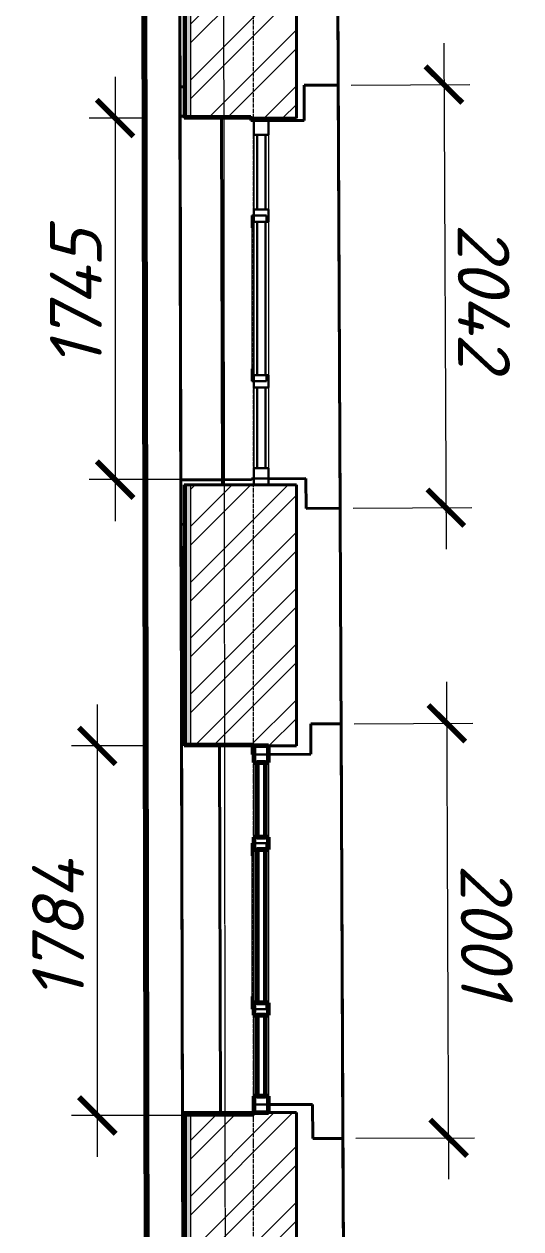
# Model space of a CAD drawing. Header units: millimetres. Extents: x 749182 to 2267578, y 70462 to 311449.
# Drawn here: x 1988223 to 1990621, y 100338 to 106154 of the extents above; entities that cross this region are included whole.
import ezdxf

# ---------------------------------------------------------------- set-up
doc = ezdxf.new("R2010")
doc.units = ezdxf.units.MM
for name, pattern in [('ADSK_Линия сетки', [25, 20, -2.5, 0, -2.5]), ('ADSK_Сверху', [4.5, 3, -1.5]), ('осеваяX2', [4, 2.5, -0.5, 0.5, -0.5])]:
    doc.linetypes.add(name, pattern=pattern)
doc.layers.get('Defpoints').update_dxf_attribs({"color": 255})
for name, color, linetype, lineweight in [('_ Окна', 7, 'Continuous', 30), ('Витраж', 7, 'Continuous', 9), ('Окна', 7, 'Continuous', 18), ('Оси', 165, 'осеваяX2', 13), ('Панели витража', 7, 'Continuous', 9), ('Перекрытие', 7, 'Continuous', 18), ('размеры', 7, 'Continuous', 9), ('Стены', 184, 'Continuous', 40), ('Стены внутренние', 7, 'Continuous', 18), ('Стены наружные', 7, 'Continuous', 18), ('Стены разрез', 7, 'Continuous', 35), ('Стены штриховка', 7, 'Continuous', 18), ('стояки', 7, 'Continuous', 9)]:
    doc.layers.add(name, color=color, linetype=linetype, lineweight=lineweight)
doc.layers.add('планы со стояками отопление_dwg', color=7, linetype='Continuous', lineweight=9, true_color=0x767676)
doc.styles.add('М2', font='isocpeui.ttf')
doc.dimstyles.new('SPDS 1_100', dxfattribs={"dimscale": 100, "dimtxt": 2.5, "dimasz": 1.77, "dimexe": 1.25, "dimexo": 0.625, "dimtad": 1, "dimdec": 0, "dimrnd": 0.001, "dimzin": 9, "dimtxsty": 'М2', "dimblk": 'ARCHTICK', "dimcen": 2.5, "dimdle": 2, "dimclrt": 256, "dimadec": 0, "dimazin": 2, "dimtfac": 0.75, "dimtdec": 0, "dimtmove": 1, "dimatfit": 3, "dimfxl": 0, "dimtolj": 1, "dimlwd": 9, "dimlwe": 9, "dimarcsym": 0})

# ---------------------------------------------------------------- blocks, each defined once
blk = doc.blocks.new('Прямоугольный импост - 70х20_60мм-1441795-01 План 1-го этажа маркировочный')
at = {"layer": 'Витраж', "color": 253, "linetype": 'ADSK_Сверху', "true_color": 0xaaaaaa}
for p, q in [((18660.8, 33151.2), (18590.8, 33151.2)), ((18590.8, 33071.2), (18590.8, 33151.2)), ((18660.8, 33071.2), (18660.8, 33151.2))]:
    blk.add_line(p, q, dxfattribs=at)
blk = doc.blocks.new('Прямоугольный импост - 70х20_60мм-1439130-01 План 1-го этажа маркировочный')
at = {"layer": 'Витраж', "color": 253, "linetype": 'ADSK_Сверху', "true_color": 0xaaaaaa}
for p, q in [((-80, 35), (0, 35)), ((0, 35), (0, -35)), ((0, -35), (-80, -35))]:
    blk.add_line(p, q, dxfattribs=at)
blk = doc.blocks.new('Прямоугольный импост - 70х20_60мм-1439131-01 План 1-го этажа маркировочный')
at = {"layer": 'Витраж', "color": 253, "linetype": 'ADSK_Сверху', "true_color": 0xaaaaaa}
for p, q in [((0, 35), (-80, 35)), ((0, -35), (0, 35)), ((-80, -35), (0, -35))]:
    blk.add_line(p, q, dxfattribs=at)
blk = doc.blocks.new('Витраж-тент со смещением вовне - 60мм 30 сдвиг-1467065-01 План 1-го этажа маркировочный')
at = {"layer": '_ Окна', "color": 253, "linetype": 'ADSK_Сверху', "true_color": 0xaaaaaa}
for p, q in [((-400, 25), (-400, -45)), ((-400, 25), (-370, 25)), ((-400, -45), (-400, 25)), ((400, 25), (370, 25)), ((400, -45), (400, 25)), ((400, -45), (400, 25)), ((-340, -45), (-400, -45)), ((-340, -35), (-340, -45)), ((340, -35), (340, -45)), ((340, -45), (400, -45))]:
    blk.add_line(p, q, dxfattribs=at)
at = {"layer": 'Окна', "color": 253, "linetype": 'ADSK_Сверху', "true_color": 0xaaaaaa}
blk.add_line((-340, -45), (340, -45), dxfattribs=at)
blk = doc.blocks.new('Прямоугольный импост - 70х20_60мм-1240131-01 План 1-го этажа маркировочный')
at = {"layer": 'Витраж', "color": 253, "linetype": 'ADSK_Сверху', "true_color": 0xaaaaaa}
for p, q in [((18590.8, 31381.2), (18590.8, 31461.2)), ((18660.8, 31381.2), (18660.8, 31461.2)), ((18590.8, 31381.2), (18660.8, 31381.2))]:
    blk.add_line(p, q, dxfattribs=at)
blk = doc.blocks.new('Прямоугольный импост - 70х60мм-1426887-01 План 1-го этажа маркировочный')
at = {"layer": 'Витраж', "color": 253, "linetype": 'ADSK_Сверху', "true_color": 0xaaaaaa}
for p, q in [((-6073.8, 27726.3), (-6143.8, 27726.3)), ((-6143.8, 27336.3), (-6143.8, 27726.3)), ((-6073.8, 27336.3), (-6073.8, 27726.3)), ((-6143.8, 27336.3), (-6073.8, 27336.3))]:
    blk.add_line(p, q, dxfattribs=at)
blk = doc.blocks.new('Прямоугольный импост - 70х60мм-1225009-01 План 1-го этажа маркировочный')
at = {"layer": 'Витраж', "color": 253, "linetype": 'ADSK_Сверху', "true_color": 0xaaaaaa}
for p, q in [((-5936, 11391.9), (-6006, 11391.9)), ((-6006, 11031.9), (-6006, 11391.9)), ((-5936, 11031.9), (-5936, 11391.9)), ((-6006, 11031.9), (-5936, 11031.9))]:
    blk.add_line(p, q, dxfattribs=at)
blk = doc.blocks.new('Прямоугольный импост - 70х60мм-1229542-01 План 1-го этажа маркировочный')
at = {"layer": 'Витраж', "color": 253, "linetype": 'ADSK_Сверху', "true_color": 0xaaaaaa}
for p, q in [((3808.5, 35377.6), (3738.5, 35377.6)), ((3738.5, 35377.6), (3738.5, 34637.6)), ((3808.5, 35377.6), (3808.5, 34637.6)), ((3738.5, 34637.6), (3808.5, 34637.6))]:
    blk.add_line(p, q, dxfattribs=at)
blk = doc.blocks.new('Прямоугольный импост - 70х60мм-1439128-01 План 1-го этажа маркировочный')
at = {"layer": 'Витраж', "color": 253, "linetype": 'ADSK_Сверху', "true_color": 0xaaaaaa}
for p, q in [((-30, 35), (30, 35)), ((30, -35), (-30, -35))]:
    blk.add_line(p, q, dxfattribs=at)
blk = doc.blocks.new('Существующие стены 1 эт - Существующие стены 1 эт-653793-01 План 1-го этажа маркировочный')
at = {"layer": 'Стены'}
for p, q in [((31502.4, 33829.4), (31559.9, 21112.7)), ((30754.6, 30234.6), (30752.3, 31221.6)), ((31518.6, 30242.4), (31354.2, 30241.6)), ((31354.2, 30241.6), (31355, 30072.4)), ((31518.6, 30242.4), (31527.9, 28200.4)), ((30759.6, 28122.5), (30754.6, 30234.6)), ((30759.6, 28122.5), (30754.6, 30234.6)), ((30754.6, 30234.6), (30759.6, 28122.5)), ((30754.6, 30234.6), (30775, 30234.6)), ((30775, 30234.6), (30754.6, 30234.6)), ((30775, 30092.6), (30755, 30092.5)), ((30759.1, 28337.5), (30755, 30092.5)), ((30955.9, 30082.9), (30960.1, 28312.9)), ((30960.1, 28312.9), (30955.9, 30082.9)), ((31096.1, 30071.2), (31096.1, 30082.9)), ((31112, 30071.3), (31096.1, 30071.2)), ((31355, 30072.4), (31182, 30071.6)), ((30759.1, 28337.5), (30960.2, 28338)), ((30960.2, 28338), (31100.2, 28338.3)), ((31100.2, 28338.3), (31100.2, 28342.5)), ((31100.2, 28342.5), (31112, 28342.5)), ((31182, 28342.9), (31362.8, 28343.7)), ((31362.8, 28343.7), (31363.5, 28199.6)), ((31363.5, 28199.6), (31527.9, 28200.4)), ((30775, 28122.6), (30759.6, 28122.5)), ((30759.6, 28122.5), (30775, 28122.6)), ((30761.5, 27308.6), (30759.6, 28122.5)), ((30766.6, 25126.5), (30761.5, 27308.6)), ((30766.6, 25126.5), (30761.5, 27308.6)), ((30761.5, 27308.6), (30766.6, 25126.5)), ((30761.5, 27308.6), (30775, 27308.6)), ((30775, 27308.6), (30761.5, 27308.6)), ((31532.6, 27159.6), (31386.4, 27159)), ((31386.4, 27159), (31387, 27012.4)), ((31532.6, 27159.6), (31541.6, 25158.8)), ((30766.3, 25268.5), (30762.1, 27062.6)), ((30775, 27062.6), (30762.1, 27062.6)), ((30946.1, 27052.9), (30950.2, 25282.9)), ((30950.2, 25282.9), (30946.1, 27052.9)), ((31103.3, 27011.1), (31103.2, 27052.9)), ((31112, 27011.2), (31103.3, 27011.1)), ((31387, 27012.4), (31182, 27011.5)), ((31107.5, 25282.9), (31107.7, 25321.3)), ((31107.7, 25321.3), (31112, 25321.4)), ((31182, 25321.7), (31394.7, 25322.6)), ((31394.7, 25322.6), (31395.4, 25158.1)), ((30766.3, 25268.5), (30775, 25268.5)), ((30775, 25126.6), (30766.6, 25126.5)), ((30766.6, 25126.5), (30775, 25126.6)), ((30768.8, 24198.6), (30766.6, 25126.5)), ((31395.4, 25158.1), (31541.6, 25158.8))]:
    blk.add_line(p, q, dxfattribs=at)
at = {"layer": 'Стены разрез'}
for p, q in [((30752, 31359.5), (30755, 30092.5)), ((31518.6, 30242.4), (31513.9, 31275.1)), ((31354.2, 30241.6), (31518.6, 30242.4)), ((31355, 30072.4), (31354.2, 30241.6)), ((30755, 30092.5), (30956.1, 30093)), ((30956.1, 30093), (31096.1, 30093.3)), ((31096.1, 30093.3), (31096.1, 30071.2)), ((31096.1, 30071.2), (31355, 30072.4)), ((30960.2, 28338), (30759.1, 28337.5)), ((30759.1, 28337.5), (30762.1, 27062.6)), ((31100.2, 28338.3), (30960.2, 28338)), ((31362.8, 28343.7), (31100.2, 28342.5)), ((31100.2, 28342.5), (31100.2, 28338.3)), ((31363.5, 28199.6), (31362.8, 28343.7)), ((31527.9, 28200.4), (31363.5, 28199.6)), ((31532.6, 27159.6), (31527.9, 28200.4)), ((31386.4, 27159), (31532.6, 27159.6)), ((31387, 27012.4), (31386.4, 27159)), ((30762.1, 27062.6), (30963.2, 27063)), ((30963.2, 27063), (31103.2, 27063.4)), ((31103.2, 27063.4), (31103.3, 27011.1)), ((31103.3, 27011.1), (31387, 27012.4)), ((31107.7, 25321.3), (31107.4, 25269.3)), ((31394.7, 25322.6), (31107.7, 25321.3)), ((31395.4, 25158.1), (31394.7, 25322.6)), ((30967.4, 25269), (30766.3, 25268.5)), ((30766.3, 25268.5), (30769.2, 24014.6)), ((31107.4, 25269.3), (30967.4, 25269)), ((31541.6, 25158.8), (31395.4, 25158.1)), ((31546.3, 24121.2), (31541.6, 25158.8))]:
    blk.add_line(p, q, dxfattribs=at)
blk = doc.blocks.new('Системная панель - _AR_Стекло_40мм_привязка по центру-V108-01 План 1-го этажа маркировочный')
at = {"layer": 'Панели витража', "lineweight": 30}
for p, q in [((180, 20), (-180, 20)), ((-180, 20), (-180, -20)), ((180, -20), (180, 20)), ((-180, -20), (180, -20))]:
    blk.add_line(p, q, dxfattribs=at)
blk = doc.blocks.new('Прямоугольный импост - 70х20_60мм-V109-01 План 1-го этажа маркировочный')
at = {"layer": 'Витраж', "lineweight": 30}
for p, q in [((-80, 35), (0, 35)), ((-80, -35), (-80, 35)), ((0, 35), (0, -35)), ((0, -35), (-80, -35))]:
    blk.add_line(p, q, dxfattribs=at)
blk = doc.blocks.new('Прямоугольный импост - 70х20_60мм-V110-01 План 1-го этажа маркировочный')
at = {"layer": 'Витраж', "lineweight": 30}
for p, q in [((0, 35), (-80, 35)), ((-80, 35), (-80, -35)), ((0, -35), (0, 35)), ((-80, -35), (0, -35))]:
    blk.add_line(p, q, dxfattribs=at)
blk = doc.blocks.new('Системная панель - _AR_Стекло_40мм_привязка по центру-V111-01 План 1-го этажа маркировочный')
at = {"layer": 'Панели витража', "lineweight": 30}
for p, q in [((195, 20), (-195, 20)), ((-195, 20), (-195, -20)), ((195, -20), (195, 20)), ((-195, -20), (195, -20))]:
    blk.add_line(p, q, dxfattribs=at)
blk = doc.blocks.new('Системная панель - _AR_Стекло_40мм_привязка по центру-V112-01 План 1-го этажа маркировочный')
at = {"layer": 'Панели витража', "lineweight": 30}
for p, q in [((370, 20), (-370, 20)), ((-370, 20), (-370, -20)), ((370, -20), (370, 20)), ((-370, -20), (370, -20))]:
    blk.add_line(p, q, dxfattribs=at)
blk = doc.blocks.new('Прямоугольный импост - 70х60мм-V62-01 План 1-го этажа маркировочный')
at = {"layer": 'Витраж'}
for p, q in [((3738.5, 35437.6), (3738.5, 35797.6)), ((3808.5, 35797.6), (3808.5, 35437.6))]:
    blk.add_line(p, q, dxfattribs=at)
blk = doc.blocks.new('Прямоугольный импост - 70х60мм-V44-01 План 1-го этажа маркировочный')
at = {"layer": 'Витраж'}
for p, q in [((-6143.8, 27336.3), (-6143.8, 27726.3)), ((-6073.8, 27726.3), (-6073.8, 27336.3))]:
    blk.add_line(p, q, dxfattribs=at)
blk = doc.blocks.new('Прямоугольный импост - 70х60мм-V113-01 План 1-го этажа маркировочный')
at = {"layer": 'Витраж', "lineweight": 30}
for p, q in [((-30, 35), (30, 35)), ((-30, -35), (-30, 35)), ((30, 35), (30, -35)), ((30, -35), (-30, -35))]:
    blk.add_line(p, q, dxfattribs=at)
blk = doc.blocks.new('Прямоугольный импост - 70х60мм-V63-01 План 1-го этажа маркировочный')
at = {"layer": 'Витраж'}
for p, q in [((3738.5, 34637.6), (3738.5, 35377.6)), ((3808.5, 35377.6), (3808.5, 34637.6))]:
    blk.add_line(p, q, dxfattribs=at)
blk = doc.blocks.new('Системная панель - _AR_Стекло_40мм_привязка по центру-V114-01 План 1-го этажа маркировочный')
at = {"layer": 'Панели витража', "color": 1, "lineweight": 60, "true_color": 0xff0000}
for p, q in [((180, 20), (-180, 20)), ((-180, 20), (-180, -20)), ((180, -20), (180, 20)), ((-180, -20), (180, -20))]:
    blk.add_line(p, q, dxfattribs=at)
blk = doc.blocks.new('Прямоугольный импост - 70х20_60мм-V115-01 План 1-го этажа маркировочный')
at = {"layer": 'Витраж', "color": 1, "lineweight": 60, "true_color": 0xff0000}
for p, q in [((-80, 35), (0, 35)), ((-80, -35), (-80, 35)), ((0, 35), (0, -35)), ((0, -35), (-80, -35))]:
    blk.add_line(p, q, dxfattribs=at)
blk = doc.blocks.new('Прямоугольный импост - 70х20_60мм-V116-01 План 1-го этажа маркировочный')
at = {"layer": 'Витраж', "color": 1, "lineweight": 60, "true_color": 0xff0000}
for p, q in [((0, 35), (-80, 35)), ((-80, 35), (-80, -35)), ((0, -35), (0, 35)), ((-80, -35), (0, -35))]:
    blk.add_line(p, q, dxfattribs=at)
blk = doc.blocks.new('Системная панель - _AR_Стекло_40мм_привязка по центру-V117-01 План 1-го этажа маркировочный')
at = {"layer": 'Панели витража', "color": 1, "lineweight": 60, "true_color": 0xff0000}
for p, q in [((195, 20), (-195, 20)), ((-195, 20), (-195, -20)), ((195, -20), (195, 20)), ((-195, -20), (195, -20))]:
    blk.add_line(p, q, dxfattribs=at)
blk = doc.blocks.new('Системная панель - _AR_Стекло_40мм_привязка по центру-V118-01 План 1-го этажа маркировочный')
at = {"layer": 'Панели витража', "color": 1, "lineweight": 60, "true_color": 0xff0000}
for p, q in [((370, 20), (-370, 20)), ((-370, 20), (-370, -20)), ((370, -20), (370, 20)), ((-370, -20), (370, -20))]:
    blk.add_line(p, q, dxfattribs=at)
blk = doc.blocks.new('Прямоугольный импост - 70х60мм-V40-01 План 1-го этажа маркировочный')
at = {"layer": 'Витраж'}
for p, q in [((-6006, 9731.9), (-6006, 10091.9)), ((-5936, 10091.9), (-5936, 9731.9))]:
    blk.add_line(p, q, dxfattribs=at)
blk = doc.blocks.new('Прямоугольный импост - 70х60мм-V119-01 План 1-го этажа маркировочный')
at = {"layer": 'Витраж', "color": 1, "lineweight": 60, "true_color": 0xff0000}
for p, q in [((-30, 35), (30, 35)), ((-30, -35), (-30, 35)), ((30, 35), (30, -35)), ((30, -35), (-30, -35))]:
    blk.add_line(p, q, dxfattribs=at)
blk = doc.blocks.new('планы со стояками отопление_dwg-1484427-01 План 1-го этажа маркировочный')
at = {"layer": 'стояки', "lineweight": 80}
blk.add_line((202957, 198942.1), (202995.3, 176908.9), dxfattribs=at)
blk = doc.blocks.new('_ArchTick')
at = {"color": 0, "linetype": 'ByBlock', "const_width": 0.15}
blk.add_lwpolyline([(-0.5, -0.5), (0.5, 0.5)], dxfattribs=at)
blk = doc.blocks.new('*D2836')
at = {"layer": 'Defpoints', "color": 0, "lineweight": 20, "transparency": 16777216}
for p in [(1988867.2, 102669.5), (1988575.8, 100885.9), (1989327.6, 100885.9)]:
    blk.add_point(p, dxfattribs=at)
at = {"layer": 'размеры', "color": 0, "lineweight": 9, "transparency": 16777216}
for p, q in [((1988575.8, 102869.5), (1988575.8, 100685.9)), ((1988804.7, 102669.5), (1988450.8, 102669.5)), ((1989265.1, 100885.9), (1988450.8, 100885.9))]:
    blk.add_line(p, q, dxfattribs=at)
at = {"layer": 'размеры', "color": 0, "lineweight": 9, "transparency": 16777216, "xscale": 177, "yscale": 177, "zscale": 177}
for p, rotation in [((1988575.8, 102669.5), 90), ((1988575.8, 100885.9), 270)]:
    blk.add_blockref('_ArchTick', p, dxfattribs=dict(at, rotation=rotation))
at = {"layer": 'размеры', "lineweight": 20, "transparency": 16777216, "insert": (1988386.7, 101777.7), "char_height": 250, "width": 580.928, "attachment_point": 5, "rotation": 90, "style": 'М2'}
blk.add_mtext('\\A1;1784', dxfattribs=at)
blk = doc.blocks.new('*D2837')
at = {"layer": 'Defpoints', "color": 0, "lineweight": 20, "transparency": 16777216}
for p in [(1989752.8, 102776.2), (1990263.3, 102778.6), (1989761.9, 100775.4)]:
    blk.add_point(p, dxfattribs=at)
at = {"layer": 'размеры', "color": 0, "lineweight": 9, "transparency": 16777216}
for p, q in [((1990273.2, 100577.7), (1990262.4, 102978.6)), ((1989815.3, 102776.5), (1990388.3, 102779.1)), ((1989824.4, 100775.7), (1990397.3, 100778.3))]:
    blk.add_line(p, q, dxfattribs=at)
at = {"layer": 'размеры', "color": 0, "lineweight": 9, "transparency": 16777216, "xscale": 177, "yscale": 177, "zscale": 177}
for p, rotation in [((1990263.3, 102778.6), 90.25937611902982), ((1990272.3, 100777.7), 270.2593761190299)]:
    blk.add_blockref('_ArchTick', p, dxfattribs=dict(at, rotation=rotation))
at = {"layer": 'размеры', "lineweight": 20, "transparency": 16777216, "insert": (1990455.3, 101779), "char_height": 250, "width": 560.473, "attachment_point": 5, "rotation": 270.25938, "style": 'М2'}
blk.add_mtext('\\A1;2001', dxfattribs=at)
blk = doc.blocks.new('*D2839')
at = {"layer": 'Defpoints', "color": 0, "lineweight": 20, "transparency": 16777216}
for p in [(1988867.2, 105699.5), (1988661.8, 103954.9), (1989320.4, 103954.9)]:
    blk.add_point(p, dxfattribs=at)
at = {"layer": 'размеры', "color": 0, "lineweight": 9, "transparency": 16777216}
for p, q in [((1988661.8, 105899.5), (1988661.8, 103754.9)), ((1988804.7, 105699.5), (1988536.8, 105699.5)), ((1989257.9, 103954.9), (1988536.8, 103954.9))]:
    blk.add_line(p, q, dxfattribs=at)
at = {"layer": 'размеры', "color": 0, "lineweight": 9, "transparency": 16777216, "xscale": 177, "yscale": 177, "zscale": 177}
for p, rotation in [((1988661.8, 105699.5), 90), ((1988661.8, 103954.9), 270)]:
    blk.add_blockref('_ArchTick', p, dxfattribs=dict(at, rotation=rotation))
at = {"layer": 'размеры', "lineweight": 20, "transparency": 16777216, "insert": (1988472.6, 104827.2), "char_height": 250, "width": 580.928, "attachment_point": 5, "rotation": 90, "style": 'М2'}
blk.add_mtext('\\A1;1745', dxfattribs=at)
blk = doc.blocks.new('*D2840')
at = {"layer": 'Defpoints', "color": 0, "lineweight": 20, "transparency": 16777216}
for p in [(1989738.8, 105859), (1989748.1, 103817), (1990258.6, 103819.3)]:
    blk.add_point(p, dxfattribs=at)
at = {"layer": 'размеры', "color": 0, "lineweight": 9, "transparency": 16777216}
for p, q in [((1990248.4, 106061.3), (1990259.5, 103619.3)), ((1989801.3, 105859.3), (1990374.3, 105861.9)), ((1989810.6, 103817.3), (1990383.6, 103819.9))]:
    blk.add_line(p, q, dxfattribs=at)
at = {"layer": 'размеры', "color": 0, "lineweight": 9, "transparency": 16777216, "xscale": 177, "yscale": 177, "zscale": 177}
for p, rotation in [((1990249.3, 105861.3), 90.25937611902982), ((1990258.6, 103819.3), 270.2593761190299)]:
    blk.add_blockref('_ArchTick', p, dxfattribs=dict(at, rotation=rotation))
at = {"layer": 'размеры', "lineweight": 20, "transparency": 16777216, "insert": (1990441.4, 104841.1), "char_height": 250, "width": 625.93, "attachment_point": 5, "rotation": 270.25938, "style": 'М2'}
blk.add_mtext('\\A1;2042', dxfattribs=at)

msp = doc.modelspace()

# ---------------------------------------------------------------- hatches: boundary and pattern name
at = {"layer": 'Стены внутренние', "lineweight": 9}
h = msp.add_hatch(dxfattribs=at)
h.set_pattern_fill('FP_2', color=256, style=0, pattern_type=2)
h.set_pattern_definition([(0, (1958220.23, 75616.62), (406.4, 101.6), [33.528, -271.272, 33.528, -271.272, -1625.6]), (0, (1958220.23, 75616.62), (406.4, 101.6), [-609.6, 33.528, -576.072, 33.528, -271.272, -711.2]), (0, (1958220.23, 75616.62), (406.4, 101.6), [-1524, 33.528, -169.672, 33.528, -474.472]), (120, (1958372.63, 75667.42), (-291.18818, 301.15272), [33.528, -271.272, 33.528, -271.272, -1625.6]), (120, (1958372.63, 75667.42), (-291.18818, 301.15272), [-609.6, 33.528, -576.072, 33.528, -271.272, -711.2]), (120, (1958372.63, 75667.42), (-291.18818, 301.15272), [-1524, 33.528, -169.672, 33.528, -474.472]), (240, (1958423.43, 75870.62), (-115.21182, -402.75272), [33.528, -271.272, 33.528, -271.272, -1625.6]), (240, (1958423.43, 75870.62), (-115.21182, -402.75272), [-609.6, 33.528, -576.072, 33.528, -271.272, -711.2]), (240, (1958423.43, 75870.62), (-115.21182, -402.75272), [-1524, 33.528, -169.672, 33.528, -474.472])])
h.paths.add_polyline_path([(1989007.2418, 96290.192), (1989027.2418, 96290.263), (1989027.2418, 97881.5391), (1989007.2418, 97881.5391), (1989007.2418, 96290.2277)])
h.paths.add_polyline_path([(1989007.2418, 99651.5391), (1989027.2418, 99651.5391), (1989027.2418, 100899.5153), (1989007.2418, 100899.5153), (1989007.2418, 99743.7732)])
h.paths.add_polyline_path([(1989007.2418, 102669.5153), (1989027.2418, 102669.5153), (1989027.2418, 103929.4915), (1989007.2418, 103929.4915), (1989007.2418, 102675.4269)])
h.paths.add_polyline_path([(1989007.2418, 105699.4915), (1989027.2418, 105699.4915), (1989027.2418, 106949.4591), (1989007.2418, 106949.4591), (1989007.2418, 105709.1643)])
h.paths.add_polyline_path([(1989027.2418, 108719.4591), (1989027.2418, 110021.7467), (1989007.2418, 110021.7467), (1989007.2418, 108719.4591)])
h.paths.add_polyline_path([(1989027.2418, 111791.7467), (1989027.2418, 113042.7448), (1989007.2418, 113042.7448), (1989007.2418, 111791.7467)])
h.paths.add_polyline_path([(1989007.2418, 114812.7448), (1989027.2418, 114812.7448), (1989027.2418, 116071.7466), (1989007.2418, 116071.7466), (1989007.2418, 114819.5922)])
h.paths.add_polyline_path([(1989007.2418, 117841.7466), (1989027.2418, 117841.7466), (1989027.2418, 118611.7457), (1989007.2418, 118611.7457), (1989007.2418, 117848.2593)])
at = {"layer": 'Стены наружные', "lineweight": 9}
h = msp.add_hatch(dxfattribs=at)
h.set_pattern_fill('FP_3', color=256, angle=45, style=0, pattern_type=2)
h.set_pattern_definition([(45, (1958220.23, 75616.62), (-134.70384, 134.70384), []), (45, (1958310.03, 75616.62), (-134.70384, 134.70384), [])])
h.paths.add_polyline_path([(1989365.0544, 96550.6773), (1989537.2418, 96550.6773), (1989537.2418, 97881.5391), (1989027.2418, 97881.5391), (1989027.2418, 96550.6773), (1989154.8043, 96550.6773)])
h.paths.add_polyline_path([(1989027.2418, 99651.5391), (1989537.2418, 99651.5391), (1989537.2418, 100899.5153), (1989027.2418, 100899.5153), (1989027.2418, 100326.3599)])
h.paths.add_polyline_path([(1989027.2418, 102669.5153), (1989537.2418, 102669.5153), (1989537.2418, 103929.4915), (1989027.2418, 103929.4915), (1989027.2418, 102716.6657)])
h.paths.add_polyline_path([(1989365.0544, 105699.4915), (1989537.2418, 105699.4915), (1989537.2418, 106949.4591), (1989027.2418, 106949.4591), (1989027.2418, 105699.4915)])
h.paths.add_polyline_path([(1989151.53, 108719.4591), (1989537.2418, 108719.4591), (1989537.2418, 110021.7467), (1989027.2418, 110021.7467), (1989027.2418, 108719.4591)])
h.paths.add_polyline_path([(1989027.2418, 111791.7467), (1989537.2418, 111791.7467), (1989537.2418, 113042.7448), (1989027.2418, 113042.7448), (1989027.2418, 112277.8893)])
h.paths.add_polyline_path([(1989537.2418, 114812.7448), (1989537.2418, 116071.7466), (1989027.2418, 116071.7466), (1989027.2418, 114812.7448)])
h.paths.add_polyline_path([(1989027.2418, 117841.7466), (1989537.2418, 117841.7466), (1989537.2418, 119141.7457), (1989027.2418, 119141.7457), (1989027.2418, 117852.2209)])

# ---------------------------------------------------------------- linework, layer by layer
at = {"layer": 'Оси', "linetype": 'ADSK_Линия сетки'}
msp.add_line((1989330.1361, 71313.2448), (1989330.1361, 120151.4054), dxfattribs=at)
at = {"layer": 'Перекрытие', "linetype": 'ADSK_Сверху'}
msp.add_line((1989170.666, 118802.058), (1989200.3258, 93709.4574), dxfattribs=at)
at = {"layer": 'Стены внутренние', "lineweight": 40}
for p, q in [((1988995.2418, 106949.4591), (1988995.2418, 105699.4915)), ((1988995.2418, 105699.4915), (1989027.2418, 105699.4915)), ((1988995.2418, 103929.4915), (1988995.2418, 102669.5153)), ((1989027.2418, 103929.4915), (1988995.2418, 103929.4915)), ((1988995.2418, 102669.5153), (1989027.2418, 102669.5153)), ((1988995.2418, 100899.5153), (1988995.2418, 99651.5391)), ((1989027.2418, 100899.5153), (1988995.2418, 100899.5153))]:
    msp.add_line(p, q, dxfattribs=at)
at = {"layer": 'Стены наружные', "lineweight": 40}
for p, q in [((1989537.2418, 105699.4915), (1989537.2418, 106949.4591)), ((1989027.2418, 105699.4915), (1989537.2418, 105699.4915)), ((1989537.2418, 103929.4915), (1989027.2418, 103929.4915)), ((1989537.2418, 102669.5153), (1989537.2418, 103929.4915)), ((1989027.2418, 102669.5153), (1989537.2418, 102669.5153)), ((1989537.2418, 100899.5153), (1989027.2418, 100899.5153)), ((1989537.2418, 99651.5391), (1989537.2418, 100899.5153))]:
    msp.add_line(p, q, dxfattribs=at)
at = {"layer": 'Стены штриховка'}
for p, q in [((1988997.2418, 105699.4915), (1988997.2418, 106949.4591)), ((1989007.2418, 105699.4915), (1989007.2418, 106949.4591)), ((1989027.2418, 105699.4915), (1989027.2418, 106949.4591)), ((1988997.2418, 102669.5153), (1988997.2418, 103929.4915)), ((1989007.2418, 102669.5153), (1989007.2418, 103929.4915)), ((1989027.2418, 102669.5153), (1989027.2418, 103929.4915)), ((1988997.2418, 99651.5391), (1988997.2418, 100899.5153)), ((1989007.2418, 99651.5391), (1989007.2418, 100899.5153)), ((1989027.2418, 99651.5391), (1989027.2418, 100899.5153))]:
    msp.add_line(p, q, dxfattribs=at)

# ---------------------------------------------------------------- block references
at = {"layer": '_ Окна', "color": 253, "linetype": 'ADSK_Сверху', "true_color": 0xaaaaaa, "rotation": 270.0000000000002}
for p in [(1989367.2418, 104829.4915), (1989367.2418, 101799.5153)]:
    msp.add_blockref('Витраж-тент со смещением вовне - 60мм 30 сдвиг-1467065-01 План 1-го этажа маркировочный', p, dxfattribs=at)
at = {"layer": 'Витраж', "color": 253, "linetype": 'ADSK_Сверху', "true_color": 0xaaaaaa}
for name, p, rotation in [('Прямоугольный импост - 70х20_60мм-1439131-01 План 1-го этажа маркировочный', (1989367.2418, 105699.4915), 90.00000000000026), ('Прямоугольный импост - 70х20_60мм-1240131-01 План 1-го этажа маркировочный', (2007993.0772, 137080.678), 180), ('Прямоугольный импост - 70х60мм-1225009-01 План 1-го этажа маркировочный', (1983396.1997, 116651.4167), 180), ('Прямоугольный импост - 70х60мм-1426887-01 План 1-го этажа маркировочный', (1983258.4906, 131735.8387), 180), ('Прямоугольный импост - 70х20_60мм-1441795-01 План 1-го этажа маркировочный', (2007993.0772, 137080.678), 180), ('Прямоугольный импост - 70х20_60мм-1439131-01 План 1-го этажа маркировочный', (1989367.2418, 102669.5153), 90.00000000000026), ('Прямоугольный импост - 70х20_60мм-1240131-01 План 1-го этажа маркировочный', (2007993.0772, 134050.7018), 180), ('Прямоугольный импост - 70х60мм-1225009-01 План 1-го этажа маркировочный', (1983396.1997, 113621.4404), 180), ('Прямоугольный импост - 70х60мм-1426887-01 План 1-го этажа маркировочный', (1983258.4906, 128705.8624), 180), ('Прямоугольный импост - 70х20_60мм-1441795-01 План 1-го этажа маркировочный', (2007993.0772, 134050.7018), 180)]:
    msp.add_blockref(name, p, dxfattribs=dict(at, rotation=rotation))
at = {"layer": 'Витраж'}
for name, p, rotation in [('Прямоугольный импост - 70х20_60мм-V110-01 План 1-го этажа маркировочный', (1989367.2418, 105699.4915), 90.00000000000026), ('Прямоугольный импост - 70х60мм-V44-01 План 1-го этажа маркировочный', (1983258.4906, 131735.8387), 180), ('Прямоугольный импост - 70х20_60мм-V116-01 План 1-го этажа маркировочный', (1989367.2418, 102669.5153), 90.00000000000026), ('Прямоугольный импост - 70х60мм-V40-01 План 1-го этажа маркировочный', (1983396.1997, 112321.4404), 180), ('Прямоугольный импост - 70х60мм-V44-01 План 1-го этажа маркировочный', (1983258.4906, 128705.8624), 180)]:
    msp.add_blockref(name, p, dxfattribs=dict(at, rotation=rotation))
for name, p in [('Прямоугольный импост - 70х60мм-V62-01 План 1-го этажа маркировочный', (1985593.7428, 69821.849)), ('Прямоугольный импост - 70х60мм-V63-01 План 1-го этажа маркировочный', (1985593.7428, 69821.849)), ('Прямоугольный импост - 70х60мм-V63-01 План 1-го этажа маркировочный', (1985593.7428, 66791.8727))]:
    msp.add_blockref(name, p, dxfattribs=at)
at = {"layer": 'Витраж', "color": 253, "linetype": 'ADSK_Сверху', "true_color": 0xaaaaaa, "extrusion": (0, 0, -1), "rotation": 269.9999999999997}
for name, p in [('Прямоугольный импост - 70х60мм-1439128-01 План 1-го этажа маркировочный', (-1989367.2418, 105229.4915)), ('Прямоугольный импост - 70х60мм-1439128-01 План 1-го этажа маркировочный', (-1989367.2418, 104429.4915)), ('Прямоугольный импост - 70х20_60мм-1439130-01 План 1-го этажа маркировочный', (-1989367.2418, 103929.4915)), ('Прямоугольный импост - 70х60мм-1439128-01 План 1-го этажа маркировочный', (-1989367.2418, 102199.5153)), ('Прямоугольный импост - 70х60мм-1439128-01 План 1-го этажа маркировочный', (-1989367.2418, 101399.5153)), ('Прямоугольный импост - 70х20_60мм-1439130-01 План 1-го этажа маркировочный', (-1989367.2418, 100899.5153))]:
    msp.add_blockref(name, p, dxfattribs=at)
at = {"layer": 'Витраж', "extrusion": (0, 0, -1), "rotation": 269.9999999999997}
for name, p in [('Прямоугольный импост - 70х60мм-V113-01 План 1-го этажа маркировочный', (-1989367.2418, 105229.4915)), ('Прямоугольный импост - 70х60мм-V113-01 План 1-го этажа маркировочный', (-1989367.2418, 104429.4915)), ('Прямоугольный импост - 70х20_60мм-V109-01 План 1-го этажа маркировочный', (-1989367.2418, 103929.4915)), ('Прямоугольный импост - 70х60мм-V119-01 План 1-го этажа маркировочный', (-1989367.2418, 102199.5153)), ('Прямоугольный импост - 70х60мм-V119-01 План 1-го этажа маркировочный', (-1989367.2418, 101399.5153)), ('Прямоугольный импост - 70х20_60мм-V115-01 План 1-го этажа маркировочный', (-1989367.2418, 100899.5153))]:
    msp.add_blockref(name, p, dxfattribs=at)
at = {"layer": 'Витраж', "color": 253, "linetype": 'ADSK_Сверху', "true_color": 0xaaaaaa}
for p in [(1985593.7428, 69821.849), (1985593.7428, 66791.8727)]:
    msp.add_blockref('Прямоугольный импост - 70х60мм-1229542-01 План 1-го этажа маркировочный', p, dxfattribs=at)
at = {"layer": 'Панели витража', "rotation": 270.0000000000002}
for name, p in [('Системная панель - _AR_Стекло_40мм_привязка по центру-V108-01 План 1-го этажа маркировочный', (1989367.2418, 105439.4915)), ('Системная панель - _AR_Стекло_40мм_привязка по центру-V112-01 План 1-го этажа маркировочный', (1989367.2418, 104829.4915)), ('Системная панель - _AR_Стекло_40мм_привязка по центру-V111-01 План 1-го этажа маркировочный', (1989367.2418, 104204.4915)), ('Системная панель - _AR_Стекло_40мм_привязка по центру-V114-01 План 1-го этажа маркировочный', (1989367.2418, 102409.5153)), ('Системная панель - _AR_Стекло_40мм_привязка по центру-V118-01 План 1-го этажа маркировочный', (1989367.2418, 101799.5153)), ('Системная панель - _AR_Стекло_40мм_привязка по центру-V117-01 План 1-го этажа маркировочный', (1989367.2418, 101174.5153))]:
    msp.add_blockref(name, p, dxfattribs=at)
at = {"layer": 'планы со стояками отопление_dwg', "color": 6, "true_color": 0xff00ff}
msp.add_blockref('планы со стояками отопление_dwg-1484427-01 План 1-го этажа маркировочный', (1785824.7266, -80460.4271), dxfattribs=at)
at = {"layer": 'Стены', "color": 243, "true_color": 0xbb5389}
msp.add_blockref('Существующие стены 1 эт - Существующие стены 1 эт-653793-01 План 1-го этажа маркировочный', (1958220.2258, 75616.6187), dxfattribs=at)

# ---------------------------------------------------------------- dimensions: what is measured, and where the dimension line sits
at = {"layer": 'размеры', "lineweight": 20}
for base, p1, p2, angle, picture, middle in [((1990258.5689, 103819.2971), (1989738.8382, 105858.9832), (1989748.0823, 103816.9861), 270.25937612, '*D2840', (1990441.4449, 104841.1444)), ((1988661.7515, 103954.9308), (1988867.2418, 105699.4915), (1989320.4282, 103954.9308), 90, '*D2839', (1988472.6417, 104827.2112)), ((1990263.2803, 102778.5541), (1989761.8515, 100775.4199), (1989752.7938, 102776.2432), 270.25937612, '*D2837', (1990455.3072, 101778.9913)), ((1988575.8144, 100885.9313), (1988867.2418, 102669.5153), (1989327.6389, 100885.9313), 90, '*D2836', (1988386.7046, 101777.7233))]:
    dim = msp.add_linear_dim(base=base, p1=p1, p2=p2, angle=angle, dimstyle='SPDS 1_100', dxfattribs=at)
    dim.commit()
    dim.dimension.update_dxf_attribs({"geometry": picture, "text_midpoint": middle})

doc.saveas('drawing.dxf')
